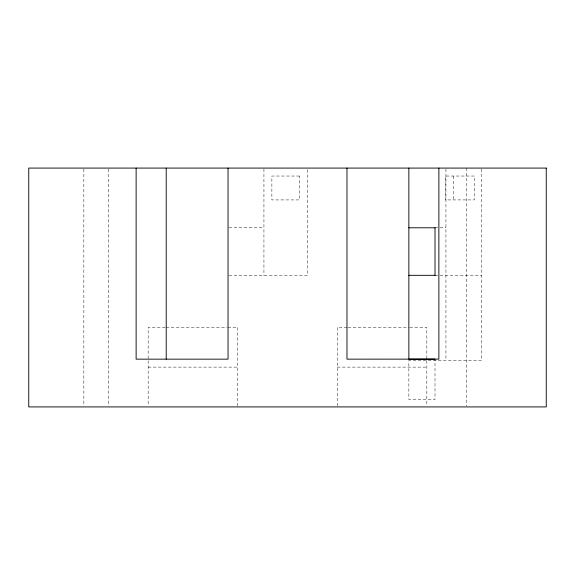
<?xml version="1.0" encoding="UTF-8"?>
<svg xmlns="http://www.w3.org/2000/svg" width="575" height="575" viewBox="0 0 575 575"><rect width="100%" height="100%" fill="white"/><g stroke="black" fill="none" stroke-linecap="round" stroke-linejoin="round"><path stroke-width="0.43" stroke-dasharray="2.88 2.16" d="M228.936 227.786L263.932 227.786M435.009 227.786L445.934 227.786M435.009 275.317L481.562 275.317M228.936 275.554L307.409 275.554L307.409 168.971M165.19 327.304L148.17 327.304L148.17 406.036M166.089 327.304L226.996 327.304M227.887 327.304L237.741 327.304L237.741 406.92M347.113 327.304L337.259 327.304L337.259 406.036M348.004 327.304L408.911 327.304M409.81 327.304L426.83 327.304L426.83 406.036M148.17 367.116L237.741 367.116M337.259 367.116L426.83 367.116M481.562 168.971L481.562 360.417L408.861 360.417L408.861 399.524L435.009 399.524L435.009 359.123M466.634 168.08L466.634 406.029M453.229 176.036L453.229 199.92M445.934 168.971L445.934 360.417M263.932 168.971L263.932 275.554M108.366 168.978L108.366 406.022M83.842 168.978L83.842 406.022M299.46 176.036L271.874 176.036L271.874 199.92L299.46 199.92L299.46 176.036M474.267 176.036L445.266 176.036L445.266 199.92L474.267 199.92L474.267 176.036"/><path stroke-width="0.86" d="M408.861 227.786L435.34 227.786M408.861 275.317L435.34 275.317M435.009 359.123L408.861 359.152L408.861 168.08M438.876 168.08L438.876 359.123L346.977 359.152L346.977 168.08M435.009 227.786L435.009 275.317M228.038 168.08L228.038 359.152L136.124 359.152L136.124 168.08M166.211 168.08L166.211 359.152M546.25 168.08L28.75 168.08L28.75 406.92L546.25 406.92L546.25 168.08"/></g></svg>
